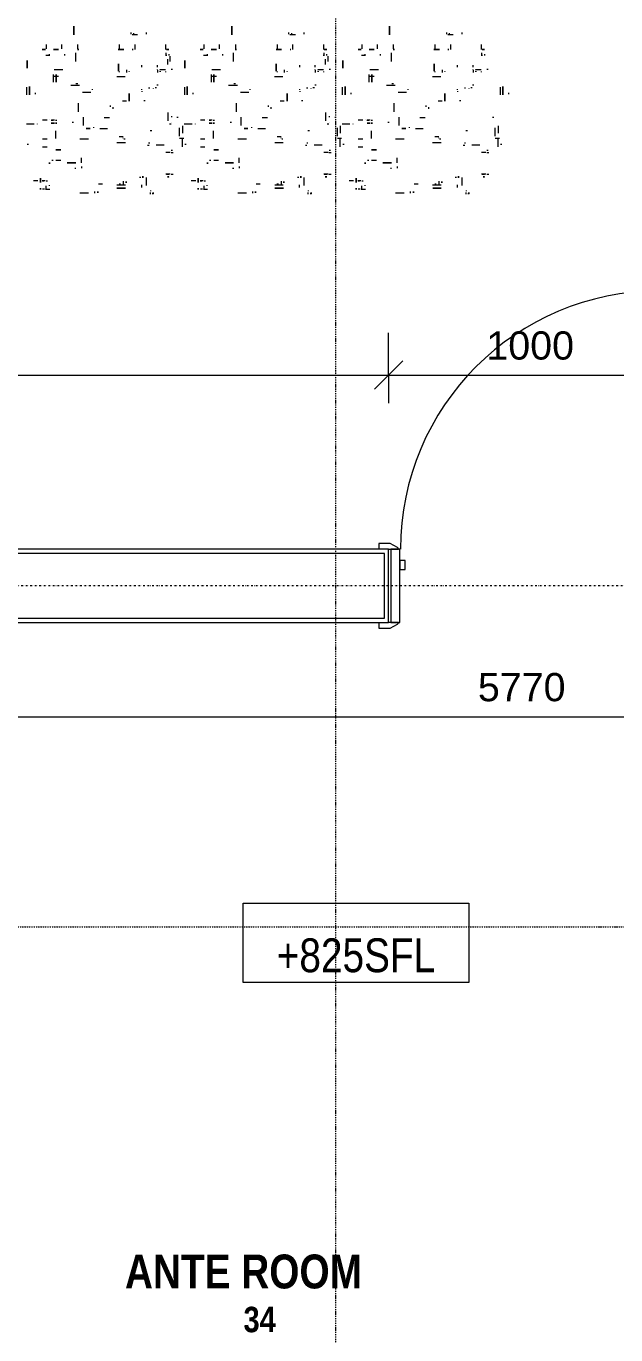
# Model space of a CAD drawing. Header units: millimetres. Extents: x -21051 to 202668, y -15646 to 13691.
# Drawn here: x -9125 to -7036, y -1447 to 3193 of the extents above; entities that cross this region are included whole.
import ezdxf

# ---------------------------------------------------------------- set-up
doc = ezdxf.new("R2010")
doc.units = ezdxf.units.MM
doc.linetypes.add('Dash dot', pattern=[15.875, 6.35, -4.7625, 0, -4.7625])
doc.linetypes.add('TD_Level Line', pattern=[8, 4, -2, 0, -2])
for name, color, linetype, lineweight in [('A-ANNO-DIMS', 211, 'Continuous', 9), ('A-ANNO-DIMS-100', 211, 'Continuous', 9), ('A-AREA-IDEN', 2, 'Continuous', 9), ('A-DOOR', 31, 'Continuous', 5), ('A-DOOR-FRAM', 31, 'Continuous', 5), ('A-WALL', 113, 'Continuous', 5), ('G-ANNO-DIMS', 111, 'Continuous', 9), ('G-ANNO-SYMB', 111, 'Continuous', 9), ('G-IMPT', 8, 'Continuous', 5), ('I-FURN', 30, 'Continuous', 5), ('I-WALL', 2, 'Continuous', 5), ('S-GRID', 1, 'Continuous', 9)]:
    doc.layers.add(name, color=color, linetype=linetype, lineweight=lineweight)
doc.layers.get('0').off()
doc.layers.get('I-FURN').off()
doc.styles.add('Arial Narrow_1', font='ARIALN.TTF', dxfattribs={"height": 120})
doc.styles.add('Arial Narrow_B', font='ARIALNB.TTF', dxfattribs={"height": 90})
doc.styles.add('Arial Narrow_B_1', font='ARIALNB.TTF', dxfattribs={"height": 120})
doc.styles.add('Arial_3', font='arial.ttf', dxfattribs={"height": 100})
doc.dimstyles.new('Arial_1_0', dxfattribs={"dimscale": 304.8, "dimtxt": 102.02594, "dimasz": 0.328084, "dimexe": 0.328084, "dimexo": 0.0625, "dimgap": 0.082021, "dimtad": 1, "dimdec": 0, "dimzin": 0, "dimdsep": 46, "dimtxsty": 'Arial_3', "dimblk1": 'OBLIQUE', "dimblk2": 'OBLIQUE', "dimsah": 1, "dimcen": 0.09, "dimdle": 0.328084, "dimazin": 0, "dimtfac": 1, "dimtdec": 4, "dimtix": 1, "dimtmove": 0, "dimatfit": 3, "dimfxl": 0.492126, "dimfxlon": 1, "dimtvp": 1, "dimtolj": 1, "dimtzin": 0, "dimarcsym": 2})

# ---------------------------------------------------------------- blocks, each defined once
blk = doc.blocks.new('FUR_8_Carpet - _-1171524-00_Ground floor')
at = {"layer": 'G-IMPT'}
for p, q in [((-1583, 1503.4), (-1578.6, 1503.4)), ((-1572, 1504.4), (-1572, 1499.2)), ((-1572, 1491.9), (-1572, 1493.9)), ((-1375.1, 1500.8), (-1375.1, 1495.8)), ((-1322, 1500), (-1352.8, 1500)), ((-1200.4, 1487.7), (-1215.4, 1487.7)), ((-1197.1, 1487.7), (-1189.7, 1487.7)), ((-1023.6, 1503.4), (-1019.2, 1503.4)), ((-1012.6, 1504.4), (-1012.6, 1499.2)), ((-1012.6, 1491.9), (-1012.6, 1493.9)), ((-815.7, 1500.8), (-815.7, 1495.8)), ((-762.7, 1500), (-793.5, 1500)), ((-641.1, 1487.7), (-656.1, 1487.7)), ((-637.7, 1487.7), (-630.3, 1487.7)), ((-464.3, 1503.4), (-459.8, 1503.4)), ((-453.3, 1504.4), (-453.3, 1499.2)), ((-453.3, 1491.9), (-453.3, 1493.9)), ((-256.4, 1500.8), (-256.4, 1495.8)), ((-203.3, 1500), (-234.1, 1500)), ((-81.7, 1487.7), (-96.7, 1487.7)), ((-78.4, 1487.7), (-71, 1487.7)), ((-1637, 1444.5), (-1637, 1443.1)), ((-1557.7, 1473.8), (-1557.7, 1445.7)), ((-1541, 1481.8), (-1541, 1472.3)), ((-1538.1, 1445.2), (-1533.6, 1445.2)), ((-1483.6, 1473.2), (-1453.3, 1473.2)), ((-1475.9, 1459.1), (-1475.9, 1474.5)), ((-1461.2, 1468.4), (-1466.3, 1468.4)), ((-1402, 1469.5), (-1387.9, 1469.5)), ((-1212.6, 1473.5), (-1212.6, 1475.2)), ((-1202.6, 1457.2), (-1207.5, 1457.2)), ((-1202.6, 1484.3), (-1202.6, 1475.6)), ((-1199.4, 1457.2), (-1188.6, 1457.2)), ((-1189, 1457.2), (-1194.7, 1457.2)), ((-1173.3, 1457.2), (-1157.4, 1457.2)), ((-1077.7, 1444.5), (-1077.7, 1443.1)), ((-998.4, 1473.8), (-998.4, 1445.7)), ((-981.7, 1481.8), (-981.7, 1472.3)), ((-978.7, 1445.2), (-974.3, 1445.2)), ((-924.3, 1483.2), (-908.8, 1483.2)), ((-908.8, 1483.2), (-924.3, 1483.2)), ((-924.2, 1473.2), (-917.5, 1473.2)), ((-917.5, 1473.2), (-909.4, 1473.2)), ((-916.6, 1471.4), (-916.6, 1474.5)), ((-916.6, 1459.1), (-916.6, 1471.4)), ((-909.4, 1473.2), (-894, 1473.2)), ((-908.8, 1483.2), (-897.5, 1483.2)), ((-897.5, 1483.2), (-908.8, 1483.2)), ((-901.8, 1468.4), (-907, 1468.4)), ((-842.7, 1469.5), (-828.5, 1469.5)), ((-653.3, 1473.5), (-653.3, 1475.2)), ((-643.3, 1457.2), (-648.2, 1457.2)), ((-643.3, 1484.3), (-643.3, 1475.6)), ((-640.1, 1457.2), (-629.2, 1457.2)), ((-629.6, 1457.2), (-635.3, 1457.2)), ((-613.9, 1457.2), (-598, 1457.2)), ((-518.3, 1444.5), (-518.3, 1443.1)), ((-439, 1473.8), (-439, 1445.7)), ((-422.3, 1481.8), (-422.3, 1472.3)), ((-419.3, 1445.2), (-414.9, 1445.2)), ((-364.8, 1473.2), (-334.6, 1473.2)), ((-357.2, 1459.1), (-357.2, 1474.5)), ((-342.5, 1468.4), (-347.6, 1468.4)), ((-283.3, 1469.5), (-269.2, 1469.5)), ((-93.9, 1473.5), (-93.9, 1475.2)), ((-83.9, 1457.2), (-88.8, 1457.2)), ((-83.9, 1484.3), (-83.9, 1475.6)), ((-80.7, 1457.2), (-69.9, 1457.2)), ((-70.3, 1457.2), (-76, 1457.2)), ((-54.6, 1457.2), (-38.7, 1457.2)), ((-1645.3, 1433.8), (-1652.7, 1433.8)), ((-1642, 1433.8), (-1627, 1433.8)), ((-1327.4, 1406.9), (-1327.4, 1413.1)), ((-1327.4, 1393.6), (-1327.4, 1375.8)), ((-1307.9, 1413.9), (-1303.5, 1413.9)), ((-1086, 1433.8), (-1093.4, 1433.8)), ((-1082.7, 1433.8), (-1067.7, 1433.8)), ((-768, 1406.9), (-768, 1413.1)), ((-768, 1393.6), (-768, 1375.8)), ((-748.5, 1413.9), (-744.1, 1413.9)), ((-526.6, 1433.8), (-534, 1433.8)), ((-523.3, 1433.8), (-508.3, 1433.8)), ((-208.7, 1406.9), (-208.7, 1413.1)), ((-208.7, 1393.6), (-208.7, 1375.8)), ((-189.2, 1413.9), (-184.8, 1413.9)), ((-1645.3, 1357), (-1652.7, 1357)), ((-1650.6, 1350.4), (-1645.8, 1350.4)), ((-1642, 1357), (-1627, 1357)), ((-1254, 1385.5), (-1237.3, 1385.5)), ((-1226.9, 1385.5), (-1222.4, 1385.5)), ((-1086, 1357), (-1093.4, 1357)), ((-1091.2, 1350.4), (-1086.5, 1350.4)), ((-1082.7, 1357), (-1067.7, 1357)), ((-694.6, 1385.5), (-678, 1385.5)), ((-667.5, 1385.5), (-663.1, 1385.5)), ((-526.6, 1357), (-534, 1357)), ((-531.9, 1350.4), (-527.1, 1350.4)), ((-523.3, 1357), (-508.3, 1357)), ((-135.3, 1385.5), (-118.6, 1385.5)), ((-108.2, 1385.5), (-103.7, 1385.5)), ((-1698.8, 1329.3), (-1694, 1329.3)), ((-1690.2, 1307.8), (-1675.2, 1307.8)), ((-1685.2, 1336.9), (-1685.2, 1334.9)), ((-1685.2, 1334.9), (-1685.2, 1309.9)), ((-1680.5, 1307.8), (-1677, 1307.8)), ((-1620.8, 1331.4), (-1592.3, 1331.4)), ((-1565.8, 1322.3), (-1570.2, 1322.3)), ((-1562, 1331.4), (-1567.2, 1331.4)), ((-1483.6, 1322.9), (-1453.3, 1322.9)), ((-1482.2, 1310.3), (-1477.8, 1310.3)), ((-1475.9, 1306.4), (-1475.9, 1305.4)), ((-1461.6, 1300.3), (-1475.8, 1300.3)), ((-1322, 1309.2), (-1352.8, 1309.2)), ((-1235, 1279.8), (-1235, 1307.2)), ((-1205.7, 1338), (-1189.8, 1338)), ((-1205.7, 1309.9), (-1189.8, 1309.9)), ((-1139.4, 1329.3), (-1134.7, 1329.3)), ((-1130.9, 1307.8), (-1115.9, 1307.8)), ((-1125.8, 1336.9), (-1125.8, 1334.9)), ((-1125.8, 1334.9), (-1125.8, 1309.9)), ((-1121.2, 1307.8), (-1117.6, 1307.8)), ((-1061.5, 1331.4), (-1033, 1331.4)), ((-1007.3, 1322.3), (-1010.8, 1322.3)), ((-1002.7, 1331.4), (-1007.1, 1331.4)), ((-924.2, 1322.9), (-917.5, 1322.9)), ((-922.9, 1310.3), (-918.5, 1310.3)), ((-917.5, 1322.9), (-909.4, 1322.9)), ((-916.6, 1306.4), (-916.6, 1305.4)), ((-902.3, 1300.3), (-916.4, 1300.3)), ((-909.4, 1322.9), (-894, 1322.9)), ((-762.7, 1309.2), (-793.5, 1309.2)), ((-675.7, 1279.8), (-675.7, 1307.2)), ((-646.3, 1338), (-630.4, 1338)), ((-646.3, 1309.9), (-630.4, 1309.9)), ((-580.1, 1329.3), (-575.3, 1329.3)), ((-571.5, 1307.8), (-556.5, 1307.8)), ((-566.5, 1336.9), (-566.5, 1334.9)), ((-566.5, 1334.9), (-566.5, 1309.9)), ((-561.8, 1307.8), (-558.2, 1307.8)), ((-502.1, 1331.4), (-473.6, 1331.4)), ((-447, 1322.3), (-451.5, 1322.3)), ((-443.3, 1331.4), (-448.5, 1331.4)), ((-364.8, 1322.9), (-334.6, 1322.9)), ((-363.5, 1310.3), (-359.1, 1310.3)), ((-357.2, 1306.4), (-357.2, 1305.4)), ((-342.9, 1300.3), (-357.1, 1300.3)), ((-203.3, 1309.2), (-234.1, 1309.2)), ((-116.3, 1279.8), (-116.3, 1307.2)), ((-87, 1338), (-71.1, 1338)), ((-87, 1309.9), (-71.1, 1309.9)), ((-20.7, 1329.3), (-15.9, 1329.3)), ((-1685.2, 1263.9), (-1685.2, 1288.9)), ((-1685.2, 1262), (-1685.2, 1263.9)), ((-1675.2, 1299.3), (-1675.2, 1294.5)), ((-1675.2, 1294.5), (-1675.2, 1269.5)), ((-1576.4, 1279.7), (-1571, 1279.7)), ((-1420.4, 1273.5), (-1392.8, 1273.5)), ((-1415.6, 1273.5), (-1415.6, 1272.4)), ((-1370.4, 1267.7), (-1370.4, 1269.4)), ((-1334.4, 1261.8), (-1334.4, 1232.4)), ((-1172.1, 1257.2), (-1172.1, 1255.6)), ((-1160.1, 1256.2), (-1157.5, 1256.2)), ((-1157.5, 1256.2), (-1132.5, 1256.2)), ((-1125.8, 1263.9), (-1125.8, 1288.9)), ((-1125.8, 1262), (-1125.8, 1263.9)), ((-1115.8, 1299.3), (-1115.8, 1294.5)), ((-1115.8, 1294.5), (-1115.8, 1269.5)), ((-1085.8, 1256.4), (-1080.1, 1256.4)), ((-1017, 1279.7), (-1011.6, 1279.7)), ((-861.1, 1273.5), (-833.5, 1273.5)), ((-856.2, 1273.5), (-856.2, 1272.4)), ((-811.1, 1267.7), (-811.1, 1269.4)), ((-799, 1271.9), (-784.9, 1271.9)), ((-784.9, 1271.9), (-799, 1271.9)), ((-775, 1261.8), (-775, 1232.4)), ((-612.7, 1257.2), (-612.7, 1255.6)), ((-600.8, 1256.2), (-598.2, 1256.2)), ((-598.2, 1256.2), (-573.2, 1256.2)), ((-566.5, 1263.9), (-566.5, 1288.9)), ((-566.5, 1262), (-566.5, 1263.9)), ((-556.5, 1299.3), (-556.5, 1294.5)), ((-556.5, 1294.5), (-556.5, 1269.5)), ((-526.5, 1256.4), (-520.8, 1256.4)), ((-457.7, 1279.7), (-452.3, 1279.7)), ((-301.7, 1273.5), (-274.1, 1273.5)), ((-296.9, 1273.5), (-296.9, 1272.4)), ((-251.7, 1267.7), (-251.7, 1269.4)), ((-215.7, 1261.8), (-215.7, 1232.4)), ((-53.4, 1257.2), (-53.4, 1255.6)), ((-41.4, 1256.2), (-38.8, 1256.2)), ((-38.8, 1256.2), (-13.8, 1256.2)), ((-1670.7, 1233.1), (-1665.9, 1233.1)), ((-1317.6, 1212.5), (-1317.6, 1182.7)), ((-1299.7, 1250.4), (-1295.2, 1250.4)), ((-1235, 1243), (-1239.9, 1243)), ((-1231.8, 1243), (-1221, 1243)), ((-1220.4, 1243), (-1227.1, 1243)), ((-1205.7, 1243), (-1189.8, 1243)), ((-1111.4, 1233.1), (-1106.6, 1233.1)), ((-1088.3, 1252.4), (-1088.3, 1251.5)), ((-1088.3, 1232.1), (-1088.3, 1227.8)), ((-1074.1, 1215.1), (-1074.1, 1244.5)), ((-758.3, 1212.5), (-758.3, 1182.7)), ((-740.3, 1250.4), (-735.9, 1250.4)), ((-675.7, 1243), (-680.6, 1243)), ((-672.5, 1243), (-661.6, 1243)), ((-661, 1243), (-667.7, 1243)), ((-646.3, 1243), (-630.4, 1243)), ((-552, 1233.1), (-547.2, 1233.1)), ((-529, 1252.4), (-529, 1251.5)), ((-529, 1232.1), (-529, 1227.8)), ((-514.7, 1215.1), (-514.7, 1244.5)), ((-198.9, 1212.5), (-198.9, 1182.7)), ((-180.9, 1250.4), (-176.5, 1250.4)), ((-116.3, 1243), (-121.2, 1243)), ((-113.1, 1243), (-102.3, 1243)), ((-101.7, 1243), (-108.4, 1243)), ((-87, 1243), (-71.1, 1243)), ((-1552.8, 1173.5), (-1548.4, 1173.5)), ((-1472.8, 1173.5), (-1487, 1173.5)), ((-1439.3, 1196.3), (-1439.3, 1202.4)), ((-1429.3, 1190.8), (-1429.3, 1195.7)), ((-993.5, 1173.5), (-989, 1173.5)), ((-913.5, 1173.5), (-927.6, 1173.5)), ((-880, 1196.3), (-880, 1202.4)), ((-870, 1190.8), (-870, 1195.7)), ((-434.1, 1173.5), (-429.7, 1173.5)), ((-354.1, 1173.5), (-368.2, 1173.5)), ((-320.6, 1196.3), (-320.6, 1202.4)), ((-310.6, 1190.8), (-310.6, 1195.7)), ((-1722.7, 1146.3), (-1722.7, 1150)), ((-1722.7, 1145), (-1722.7, 1146.3)), ((-1702.2, 1152.7), (-1702.2, 1127.7)), ((-1702.2, 1127.7), (-1702.2, 1152.7)), ((-1692.2, 1127.7), (-1692.2, 1152.7)), ((-1692.2, 1125.8), (-1692.2, 1127.7)), ((-1599.5, 1117.9), (-1595, 1117.9)), ((-1594, 1127.9), (-1588.3, 1127.9)), ((-1582.3, 1131.8), (-1582.3, 1129.8)), ((-1565.8, 1127.9), (-1570.2, 1127.9)), ((-1541.8, 1140), (-1541.8, 1141.4)), ((-1541.8, 1134.5), (-1541.8, 1132.8)), ((-1366.2, 1135.2), (-1366.2, 1132.8)), ((-1331.8, 1143.1), (-1361.1, 1143.1)), ((-1289.8, 1117.9), (-1320.9, 1117.9)), ((-1163.3, 1146.3), (-1163.3, 1150)), ((-1163.3, 1145), (-1163.3, 1146.3)), ((-1142.9, 1152.7), (-1142.9, 1127.7)), ((-1142.9, 1127.7), (-1142.9, 1152.7)), ((-1142.9, 1122.6), (-1142.9, 1127.7)), ((-1142.9, 1127.7), (-1142.9, 1122.6)), ((-1132.9, 1127.7), (-1132.9, 1152.7)), ((-1132.9, 1125.8), (-1132.9, 1127.7)), ((-1040.1, 1117.9), (-1035.7, 1117.9)), ((-1034.7, 1127.9), (-1029, 1127.9)), ((-1022.9, 1131.8), (-1022.9, 1129.8)), ((-1006.4, 1127.9), (-1010.8, 1127.9)), ((-982.5, 1140), (-982.5, 1141.4)), ((-982.5, 1134.5), (-982.5, 1132.8)), ((-806.8, 1135.2), (-806.8, 1132.8)), ((-772.4, 1143.1), (-801.8, 1143.1)), ((-730.4, 1117.9), (-761.5, 1117.9)), ((-604, 1146.3), (-604, 1150)), ((-604, 1145), (-604, 1146.3)), ((-583.5, 1152.7), (-583.5, 1127.7)), ((-583.5, 1127.7), (-583.5, 1152.7)), ((-573.5, 1127.7), (-573.5, 1152.7)), ((-573.5, 1125.8), (-573.5, 1127.7)), ((-480.8, 1117.9), (-476.3, 1117.9)), ((-475.3, 1127.9), (-469.6, 1127.9)), ((-463.6, 1131.8), (-463.6, 1129.8)), ((-447, 1127.9), (-451.5, 1127.9)), ((-423.1, 1140), (-423.1, 1141.4)), ((-423.1, 1134.5), (-423.1, 1132.8)), ((-247.5, 1135.2), (-247.5, 1132.8)), ((-213.1, 1143.1), (-242.4, 1143.1)), ((-171.1, 1117.9), (-202.2, 1117.9)), ((-44.6, 1146.3), (-44.6, 1150)), ((-44.6, 1145), (-44.6, 1146.3)), ((-24.2, 1152.7), (-24.2, 1127.7)), ((-24.2, 1127.7), (-24.2, 1152.7)), ((-14.2, 1127.7), (-14.2, 1152.7)), ((-14.2, 1125.8), (-14.2, 1127.7)), ((-1627, 1072.5), (-1627, 1070.4)), ((-1596.5, 1065.5), (-1596.5, 1073)), ((-1596.5, 1069.7), (-1596.5, 1071.2)), ((-1487.1, 1063.9), (-1487.1, 1073)), ((-1452.7, 1087.5), (-1482, 1087.5)), ((-1462.8, 1072.3), (-1462.8, 1070.4)), ((-1308.2, 1112.9), (-1314.4, 1112.9)), ((-1246.5, 1087.5), (-1228.2, 1087.5)), ((-1227.4, 1080.7), (-1227.4, 1107.6)), ((-1067.7, 1072.5), (-1067.7, 1070.4)), ((-1037.2, 1065.5), (-1037.2, 1073)), ((-1037.2, 1069.7), (-1037.2, 1071.2)), ((-937.7, 1069.7), (-937.7, 1071.1)), ((-937.7, 1071.1), (-937.7, 1069.7)), ((-927.7, 1063.9), (-927.7, 1073)), ((-907.2, 1087.5), (-922.7, 1087.5)), ((-897.5, 1087.5), (-907.2, 1087.5)), ((-903.5, 1072.3), (-903.5, 1070.4)), ((-899.2, 1069.1), (-899.2, 1054.3)), ((-899.2, 1054.3), (-899.2, 1069.1)), ((-893.3, 1087.5), (-897.5, 1087.5)), ((-748.8, 1112.9), (-755, 1112.9)), ((-687.1, 1087.5), (-668.8, 1087.5)), ((-668, 1080.7), (-668, 1107.6)), ((-508.3, 1072.5), (-508.3, 1070.4)), ((-477.8, 1065.5), (-477.8, 1073)), ((-477.8, 1069.7), (-477.8, 1071.2)), ((-368.4, 1063.9), (-368.4, 1073)), ((-334, 1087.5), (-363.3, 1087.5)), ((-344.1, 1072.3), (-344.1, 1070.4)), ((-189.5, 1112.9), (-195.7, 1112.9)), ((-127.8, 1087.5), (-109.5, 1087.5)), ((-108.7, 1080.7), (-108.7, 1107.6)), ((-1650.6, 1063), (-1645.8, 1063)), ((-1606.5, 1063), (-1625.6, 1063)), ((-1596.5, 1064.1), (-1596.5, 1062.5)), ((-1596.5, 1054.5), (-1596.5, 1047.2)), ((-1541.8, 1054.5), (-1541.8, 1047.2)), ((-1307.5, 1034), (-1307.5, 1003.5)), ((-1230.4, 1063), (-1261.5, 1063)), ((-1134.9, 1057.8), (-1134.9, 1035.5)), ((-1134.9, 1035.5), (-1134.9, 1057.8)), ((-1134.9, 1030.8), (-1134.9, 1035.5)), ((-1134.9, 1035.5), (-1134.9, 1030.8)), ((-1091.2, 1063), (-1086.5, 1063)), ((-1082.8, 1034.7), (-1082.8, 1029.7)), ((-1082.8, 1029.7), (-1082.8, 1015.3)), ((-1072.8, 1031.2), (-1072.8, 1045.6)), ((-1072.8, 1026.2), (-1072.8, 1031.2)), ((-1047.2, 1063), (-1066.3, 1063)), ((-1037.2, 1064.1), (-1037.2, 1062.5)), ((-1037.2, 1054.5), (-1037.2, 1047.2)), ((-982.5, 1054.5), (-982.5, 1047.2)), ((-748.2, 1034), (-748.2, 1003.5)), ((-671.1, 1063), (-702.1, 1063)), ((-575.6, 1057.8), (-575.6, 1035.5)), ((-575.6, 1035.5), (-575.6, 1057.8)), ((-531.9, 1063), (-527.1, 1063)), ((-523.4, 1034.7), (-523.4, 1029.7)), ((-523.4, 1029.7), (-523.4, 1015.3)), ((-513.4, 1031.2), (-513.4, 1045.6)), ((-513.4, 1026.2), (-513.4, 1031.2)), ((-487.8, 1063), (-506.9, 1063)), ((-477.8, 1064.1), (-477.8, 1062.5)), ((-477.8, 1054.5), (-477.8, 1047.2)), ((-423.1, 1054.5), (-423.1, 1047.2)), ((-188.8, 1034), (-188.8, 1003.5)), ((-111.7, 1063), (-142.8, 1063)), ((-16.2, 1057.8), (-16.2, 1035.5)), ((-16.2, 1035.5), (-16.2, 1057.8)), ((-1637, 1008.5), (-1637, 1013.1)), ((-1625.2, 1012), (-1629.6, 1012)), ((-1627, 1003.8), (-1627, 1011.2)), ((-1627, 991.9), (-1627, 973.9)), ((-1517.6, 991.7), (-1517.6, 973.9)), ((-1462.8, 990.9), (-1462.8, 973.9)), ((-1315.1, 989.1), (-1315.1, 973.9)), ((-1267.8, 1008.5), (-1267.8, 1013.1)), ((-1257.8, 989.1), (-1257.8, 973.9)), ((-1200.9, 1012), (-1215.9, 1012)), ((-1213.1, 1008.5), (-1213.1, 1013.1)), ((-1203.1, 989.5), (-1203.1, 973.9)), ((-1077.7, 1008.5), (-1077.7, 1013.1)), ((-1065.8, 1012), (-1070.3, 1012)), ((-1067.7, 1003.8), (-1067.7, 1011.2)), ((-1067.7, 991.9), (-1067.7, 973.9)), ((-958.2, 991.7), (-958.2, 973.9)), ((-903.5, 990.9), (-903.5, 977)), ((-903.5, 977), (-903.5, 973.9)), ((-753.8, 991.5), (-758.8, 991.5)), ((-758.8, 991.5), (-753.8, 991.5)), ((-755.8, 989.1), (-755.8, 973.9)), ((-708.5, 1008.5), (-708.5, 1013.1)), ((-698.5, 989.1), (-698.5, 973.9)), ((-641.5, 1012), (-656.5, 1012)), ((-653.8, 1008.5), (-653.8, 1013.1)), ((-643.8, 989.5), (-643.8, 973.9)), ((-518.3, 1008.5), (-518.3, 1013.1)), ((-506.5, 1012), (-510.9, 1012)), ((-508.3, 1003.8), (-508.3, 1011.2)), ((-508.3, 991.9), (-508.3, 973.9)), ((-398.9, 991.7), (-398.9, 973.9)), ((-344.1, 990.9), (-344.1, 973.9)), ((-196.4, 989.1), (-196.4, 973.9)), ((-149.1, 1008.5), (-149.1, 1013.1)), ((-139.1, 989.1), (-139.1, 973.9)), ((-82.2, 1012), (-97.2, 1012)), ((-94.4, 1008.5), (-94.4, 1013.1)), ((-84.4, 989.5), (-84.4, 973.9)), ((-1556.9, 931.7), (-1556.9, 937.9)), ((-1512.1, 934.3), (-1512.1, 939.8)), ((-1502.1, 931.9), (-1502.1, 937.9)), ((-997.5, 931.7), (-997.5, 937.9)), ((-952.8, 934.3), (-952.8, 939.8)), ((-942.8, 931.9), (-942.8, 937.9)), ((-438.1, 935.6), (-438.1, 937.9)), ((-438.1, 931.7), (-438.1, 935.6)), ((-393.4, 938.4), (-393.4, 939.8)), ((-393.4, 934.3), (-393.4, 938.4)), ((-383.4, 935.6), (-383.4, 937.9)), ((-383.4, 931.9), (-383.4, 935.6)), ((-741.2, 909.2), (-741.2, 927.6)), ((-741.2, 927.6), (-741.2, 909.2)), ((-181.8, 909.2), (-181.8, 927.6)), ((-181.8, 927.6), (-181.8, 909.2))]:
    blk.add_line(p, q, dxfattribs=at)
at = {"layer": 'G-IMPT', "flags": 128}
for points in [[(-1582, 1499.2), (-1582, 1504.3)], [(-1385.1, 1495.8), (-1385.1, 1500.4)], [(-1182.2, 1483.5), (-1182.2, 1488.1)], [(-1022.6, 1499.2), (-1022.6, 1504.3)], [(-825.7, 1495.8), (-825.7, 1500.4)], [(-622.8, 1483.5), (-622.8, 1488.1)], [(-463.3, 1499.2), (-463.3, 1504.3)], [(-266.4, 1495.8), (-266.4, 1500.4)], [(-63.5, 1483.5), (-63.5, 1488.1)], [(-1637.5, 1443.8), (-1632.3, 1443.8)], [(-1545.1, 1441.1), (-1545.1, 1446.5)], [(-1485.9, 1460.1), (-1485.9, 1464.7)], [(-1483.6, 1483.2), (-1453.5, 1483.2)], [(-1182.2, 1463.3), (-1182.2, 1448.1)], [(-1078.2, 1443.8), (-1073, 1443.8)], [(-985.8, 1441.1), (-985.8, 1446.5)], [(-926.6, 1460.1), (-926.6, 1464.7)], [(-897.5, 1483.2), (-894.1, 1483.2)], [(-622.8, 1463.3), (-622.8, 1448.1)], [(-518.8, 1443.8), (-513.6, 1443.8)], [(-426.4, 1441.1), (-426.4, 1446.5)], [(-367.2, 1460.1), (-367.2, 1464.7)], [(-364.9, 1483.2), (-334.8, 1483.2)], [(-63.5, 1463.3), (-63.5, 1448.1)], [(-1307.4, 1393.4), (-1277.1, 1393.4)], [(-1217.1, 1395.5), (-1212.3, 1395.5)], [(-748.1, 1393.4), (-717.8, 1393.4)], [(-657.8, 1395.5), (-653, 1395.5)], [(-188.7, 1393.4), (-158.4, 1393.4)], [(-98.4, 1395.5), (-93.6, 1395.5)], [(-1237.3, 1348), (-1254, 1348)], [(-678, 1348), (-694.6, 1348)], [(-118.6, 1348), (-135.3, 1348)], [(-1344.3, 1271.9), (-1358.4, 1271.9)], [(-225.5, 1271.9), (-239.7, 1271.9)], [(-1239.9, 1253), (-1235, 1253)], [(-1220.8, 1253), (-1231.8, 1253)], [(-1214.6, 1241.8), (-1214.6, 1240.7)], [(-680.6, 1253), (-675.7, 1253)], [(-661.4, 1253), (-672.5, 1253)], [(-655.2, 1241.8), (-655.2, 1240.7)], [(-121.2, 1253), (-116.3, 1253)], [(-102.1, 1253), (-113.1, 1253)], [(-95.9, 1241.8), (-95.9, 1240.7)], [(-1497.1, 1147.6), (-1497.1, 1174.6)], [(-937.7, 1147.6), (-937.7, 1174.6)], [(-378.4, 1147.6), (-378.4, 1174.6)], [(-1702.2, 1127.7), (-1702.2, 1122.6)], [(-583.5, 1127.7), (-583.5, 1122.6)], [(-24.2, 1127.7), (-24.2, 1122.6)], [(-1606.5, 1071.1), (-1606.5, 1069.2)], [(-1497.1, 1071.1), (-1497.1, 1069.7)], [(-1458.6, 1069.1), (-1458.6, 1042.1)], [(-1237.4, 1107.6), (-1237.4, 1080.7)], [(-1047.2, 1071.1), (-1047.2, 1069.2)], [(-678, 1107.6), (-678, 1080.7)], [(-487.8, 1071.1), (-487.8, 1069.2)], [(-378.4, 1071.1), (-378.4, 1069.7)], [(-339.8, 1069.1), (-339.8, 1042.1)], [(-118.7, 1107.6), (-118.7, 1080.7)], [(-1606.5, 1062.5), (-1606.5, 1065)], [(-1047.2, 1062.5), (-1047.2, 1065)], [(-899.2, 1054.3), (-899.2, 1042.1)], [(-575.6, 1035.5), (-575.6, 1030.8)], [(-487.8, 1062.5), (-487.8, 1065)], [(-16.2, 1035.5), (-16.2, 1030.8)], [(-1628.9, 991.5), (-1632.3, 991.5), (-1637.5, 991.5), (-1632.3, 991.5)], [(-1507.7, 991.5), (-1510.4, 991.5)], [(-1477.5, 991.5), (-1472.3, 991.5), (-1458.2, 991.5), (-1472.3, 991.5)], [(-1318.2, 991.5), (-1313.2, 991.5)], [(-1228.2, 991.5), (-1246.5, 991.5)], [(-1188.9, 991.5), (-1199.9, 991.5)], [(-1069.5, 991.5), (-1073, 991.5), (-1078.2, 991.5), (-1073, 991.5)], [(-948.4, 991.5), (-951.1, 991.5)], [(-918.2, 991.5), (-913, 991.5), (-898.8, 991.5), (-913, 991.5)], [(-668.8, 991.5), (-687.1, 991.5)], [(-629.5, 991.5), (-640.6, 991.5)], [(-510.2, 991.5), (-513.6, 991.5), (-518.8, 991.5), (-513.6, 991.5)], [(-389, 991.5), (-391.7, 991.5)], [(-358.8, 991.5), (-353.6, 991.5), (-339.5, 991.5), (-353.6, 991.5)], [(-199.5, 991.5), (-194.5, 991.5)], [(-109.5, 991.5), (-127.8, 991.5)], [(-70.1, 991.5), (-81.2, 991.5)], [(-1300.5, 909.2), (-1300.5, 940.3)], [(-741.2, 927.6), (-741.2, 940.3)], [(-181.8, 927.6), (-181.8, 940.3)]]:
    blk.add_lwpolyline(points, close=True, dxfattribs=at)
for points in [[(-1628.8, 1433.8), (-1632.3, 1433.8), (-1637.5, 1433.8)], [(-1069.4, 1433.8), (-1073, 1433.8), (-1078.2, 1433.8)], [(-510.1, 1433.8), (-513.6, 1433.8), (-518.8, 1433.8)], [(-1408.2, 1233.1), (-1413.4, 1233.1), (-1427.5, 1233.1)], [(-848.9, 1233.1), (-854, 1233.1), (-868.2, 1233.1)], [(-289.5, 1233.1), (-294.7, 1233.1), (-308.8, 1233.1)], [(-1506.9, 938.7), (-1512.1, 938.7), (-1526.2, 938.7)], [(-947.6, 938.7), (-952.7, 938.7), (-966.9, 938.7)], [(-388.2, 938.7), (-393.4, 938.7), (-407.5, 938.7)]]:
    blk.add_lwpolyline(points, dxfattribs=at)
blk = doc.blocks.new('Doors_IntSgl - 1000x2700mm-873490-00_Ground floor')
at = {"layer": 'A-DOOR'}
for p, q in [((420, 1046), (420, 130)), ((458, 1046), (420, 1046)), ((420, 130), (420, 1046)), ((420, 1046), (458, 1046)), ((458, 130), (458, 1046)), ((458, 1046), (458, 130)), ((-495, 150), (-535, 150)), ((-535, 150), (-535, 130)), ((-469, 136), (-495, 150)), ((495, 150), (469, 136)), ((535, 150), (495, 150)), ((535, 130), (535, 150)), ((-500, 130), (-465, 130)), ((420, 130), (458, 130)), ((458, 130), (420, 130)), ((465, 130), (500, 130)), ((-535, -130), (-535, -150)), ((-465, -130), (-500, -130)), ((-495, -150), (-469, -136)), ((500, -130), (465, -130)), ((469, -136), (495, -150)), ((535, -150), (535, -130)), ((-535, -150), (-495, -150)), ((495, -150), (535, -150))]:
    blk.add_line(p, q, dxfattribs=at)
for centre, radius, start, end in [((458, 130), 916, 90, 180), ((-473, 129), 8.06, 7.125, 60.2551), ((-473, 129), 8.06, 7.125, 60.2551), ((473, 129), 8.06, 119.7449, 172.875), ((473, 129), 8.06, 119.7449, 172.875), ((-473, -129), 8.06, 299.7449, 352.875), ((473, -129), 8.06, 187.125, 240.2551)]:
    blk.add_arc(centre, radius, start, end, dxfattribs=at)
at = {"layer": 'A-DOOR-FRAM'}
for p, q in [((-460, 130), (-492, 130)), ((-492, 130), (-492, -130)), ((-460, -130), (-460, 130)), ((460, 130), (460, -130)), ((492, 130), (460, 130)), ((492, -130), (492, 130)), ((-441, 90), (-460, 90)), ((-460, 90), (-460, 58)), ((-460, 58), (-441, 58)), ((-441, 58), (-441, 90)), ((460, 90), (441, 90)), ((441, 90), (441, 58)), ((441, 58), (460, 58)), ((460, 58), (460, 90)), ((-492, -130), (-460, -130)), ((460, -130), (492, -130))]:
    blk.add_line(p, q, dxfattribs=at)
blk = doc.blocks.new('Spot Elevations - _-1243852-00_Ground floor')
at = {"layer": 'G-ANNO-DIMS'}
for p, q in [((-4, 0), (-4, 2.8125)), ((-4, 2.8125), (4, 2.8125)), ((4, 2.8125), (4, 0)), ((4, 0), (-4, 0))]:
    blk.add_line(p, q, dxfattribs=at)
blk = doc.blocks.new('DIMBLOCK123-00_Ground floor')
at = {"layer": 'A-ANNO-DIMS-100', "transparency": 16777216}
for p, q in [((-12356, 1956.3), (-12356, 2106.3)), ((-7841, 1956.3), (-7841, 2106.3)), ((-12356, 1956.3), (-12306, 2006.3)), ((-7841, 1956.3), (-7791, 2006.3)), ((-12356, 1956.3), (-12406, 1906.3)), ((-12356, 1956.3), (-7841, 1956.3)), ((-12356, 1956.3), (-12356, 1856.3)), ((-7841, 1956.3), (-7891, 1906.3)), ((-7841, 1956.3), (-7841, 1856.3))]:
    blk.add_line(p, q, dxfattribs=at)
at = {"layer": 'A-ANNO-DIMS-100', "color": 0, "transparency": 16777216, "insert": (-10252.3, 2111.1), "char_height": 100, "width": 369.177, "attachment_point": 1, "line_spacing_factor": 0.941778, "style": 'Arial_3'}
blk.add_mtext('4515', dxfattribs=at)
blk = doc.blocks.new('_Oblique')
at = {"color": 0, "linetype": 'ByBlock', "lineweight": -2}
blk.add_line((-0.5, -0.5), (0.5, 0.5), dxfattribs=at)
blk = doc.blocks.new('DIMBLOCK124-00_Ground floor')
at = {"layer": 'A-ANNO-DIMS-100', "transparency": 16777216}
for p, q in [((-7841, 1956.3), (-7841, 2106.3)), ((-6841, 1956.3), (-6841, 2106.3)), ((-7841, 1956.3), (-7791, 2006.3)), ((-6841, 1956.3), (-6791, 2006.3)), ((-7841, 1956.3), (-7891, 1906.3)), ((-7841, 1956.3), (-6841, 1956.3)), ((-7841, 1956.3), (-7841, 1856.3)), ((-6841, 1956.3), (-6891, 1906.3)), ((-6841, 1956.3), (-6841, 1856.3))]:
    blk.add_line(p, q, dxfattribs=at)
at = {"layer": 'A-ANNO-DIMS-100', "color": 0, "transparency": 16777216, "insert": (-7494.8, 2111.1), "char_height": 100, "width": 369.177, "attachment_point": 1, "line_spacing_factor": 0.941778, "style": 'Arial_3'}
blk.add_mtext('1000', dxfattribs=at)
blk = doc.blocks.new('DIMBLOCK228-00_Ground floor')
at = {"layer": 'A-ANNO-DIMS-100', "transparency": 16777216}
for p, q in [((-10256, 744.6), (-10256, 894.6)), ((-4486, 744.6), (-4486, 894.6)), ((-10256, 744.6), (-10206, 794.6)), ((-4486, 744.6), (-4436, 794.6)), ((-10356, 744.6), (-4386, 744.6)), ((-10256, 744.6), (-10306, 694.6)), ((-10256, 744.6), (-10256, 644.6)), ((-4486, 744.6), (-4536, 694.6)), ((-4486, 744.6), (-4486, 644.6))]:
    blk.add_line(p, q, dxfattribs=at)
at = {"layer": 'A-ANNO-DIMS-100', "color": 0, "transparency": 16777216, "insert": (-7524.8, 899.5), "char_height": 100, "width": 369.177, "attachment_point": 1, "line_spacing_factor": 0.941778, "style": 'Arial_3'}
blk.add_mtext('5770', dxfattribs=at)

msp = doc.modelspace()

# ---------------------------------------------------------------- linework, layer by layer
at = {"layer": 'A-WALL', "lineweight": 18}
for p, q in [((-7856, 1323.5), (-12356, 1323.5)), ((-7856, 1093.5), (-7856, 1323.5)), ((-10256, 1093.5), (-7856, 1093.5))]:
    msp.add_line(p, q, dxfattribs=at)
at = {"layer": 'G-ANNO-SYMB', "linetype": 'TD_Level Line', "lineweight": 18}
for p, q in [((-8028.9, 10931.8), (-8028.9, -14353.7)), ((-19758.3, -0.9), (10415, -0.9))]:
    msp.add_line(p, q, dxfattribs=at)
at = {"layer": 'I-WALL', "lineweight": 18}
for p, q in [((-7841, 1338.5), (-12341, 1338.5)), ((-7841, 1078.5), (-7841, 1338.5)), ((-12341, 1078.5), (-7841, 1078.5))]:
    msp.add_line(p, q, dxfattribs=at)
at = {"layer": 'S-GRID', "linetype": 'Dash dot', "lineweight": 18}
msp.add_line((8563.8, 1208.5), (-16244.3, 1208.5), dxfattribs=at)

# ---------------------------------------------------------------- block references
at = {"layer": 'A-DOOR'}
msp.add_blockref('Doors_IntSgl - 1000x2700mm-873490-00_Ground floor', (-7341, 1208.5), dxfattribs=at)
at = {"layer": 'G-ANNO-DIMS', "xscale": 99.99999999999994, "yscale": 99.99999999999994, "zscale": 99.99999999999994}
msp.add_blockref('Spot Elevations - _-1243852-00_Ground floor', (-7956.5, -198.4), dxfattribs=at)
at = {"layer": 'I-FURN', "color": 10, "rotation": 180}
msp.add_blockref('FUR_8_Carpet - _-1171524-00_Ground floor', (-9138.5, 4102.6), dxfattribs=at)

# ---------------------------------------------------------------- texts
at = {"layer": 'A-AREA-IDEN', "attachment_point": 1}
for s, insert, char_height, width, style in [('ANTE ROOM', (-8775.5, -1162.8), 120, 1082.278, 'Arial Narrow_B_1'), ('34', (-8355.4, -1348), 90, 144.304, 'Arial Narrow_B')]:
    msp.add_mtext(s, dxfattribs=dict(at, insert=insert, char_height=char_height, width=width, style=style))
at = {"layer": 'G-ANNO-DIMS', "insert": (-8237.7, -41.4), "char_height": 120, "width": 674.959, "attachment_point": 1, "line_spacing_factor": 0.974696, "style": 'Arial Narrow_1'}
msp.add_mtext('+825SFL', dxfattribs=at)

# ---------------------------------------------------------------- dimensions: what is measured, and where the dimension line sits
at = {"layer": 'A-ANNO-DIMS'}
for base, p1, p2, override, picture, middle in [((-7841, 1956.3), (-12356, 2106.3), (-7841, 2106.3), {"dimpost": '<>', "dimfxl": 4515}, 'DIMBLOCK123-00_Ground floor', (-10098.5, 2032.3)), ((-6841, 1956.3), (-7841, 2106.3), (-6841, 2106.3), {"dimpost": '<>', "dimfxl": 1000}, 'DIMBLOCK124-00_Ground floor', (-7341, 2032.3))]:
    dim = msp.add_linear_dim(base=base, p1=p1, p2=p2, dimstyle='Arial_1_0', override=override, dxfattribs=at)
    dim.commit()
    dim.dimension.update_dxf_attribs({"geometry": picture, "text_midpoint": middle})
dim = msp.add_linear_dim(base=(-4486, 744.6), p1=(-10256, 894.6), p2=(-4486, 894.6), angle=0, dimstyle='Arial_1_0', override={"dimpost": '<>', "dimfxl": 5770}, dxfattribs=at)
dim.commit()
dim.dimension.update_dxf_attribs({"geometry": 'DIMBLOCK228-00_Ground floor', "text_midpoint": (-7371, 820.7)})

doc.saveas('drawing.dxf')
